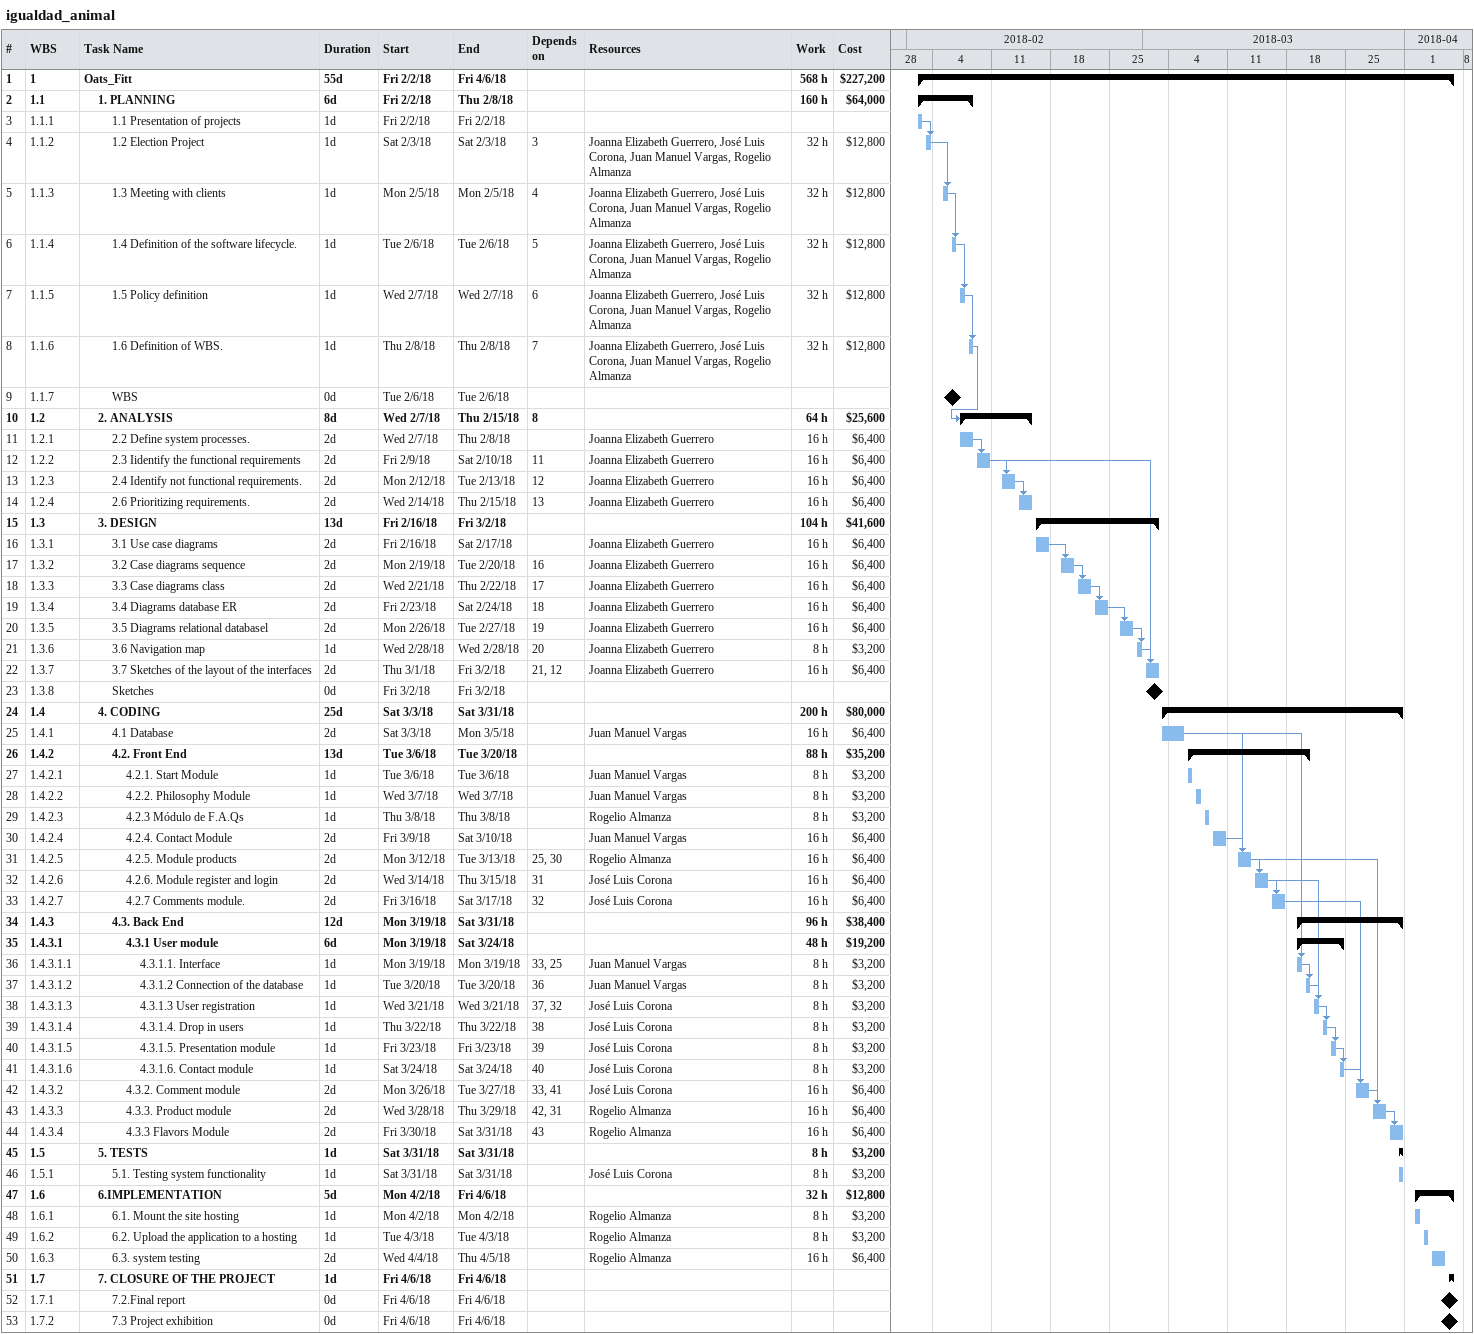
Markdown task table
igualdad_animal

| ID | WBS | Task | Duration | Start | Finish | Predecessors | Resources | Work (h) | Cost ($) |
|---|---|---|---|---|---|---|---|---|---|
| 1 | 1 | **Oats_Fitt** | 55d | 2018-02-02 | 2018-04-06 |  |  | 568 | 227200 |
| 2 | 1.1 | **1. PLANNING** | 6d | 2018-02-02 | 2018-02-08 |  |  | 160 | 64000 |
| 3 | 1.1.1 | 1.1 Presentation of projects | 1d | 2018-02-02 | 2018-02-02 |  |  |  |  |
| 4 | 1.1.2 | 1.2 Election Project | 1d | 2018-02-03 | 2018-02-03 | 3 | Joanna Elizabeth Guerrero, José Luis Corona, Juan Manuel Vargas, Rogelio Almanza | 32 | 12800 |
| 5 | 1.1.3 | 1.3 Meeting with clients | 1d | 2018-02-05 | 2018-02-05 | 4 | Joanna Elizabeth Guerrero, José Luis Corona, Juan Manuel Vargas, Rogelio Almanza | 32 | 12800 |
| 6 | 1.1.4 | 1.4 Definition of the software lifecycle. | 1d | 2018-02-06 | 2018-02-06 | 5 | Joanna Elizabeth Guerrero, José Luis Corona, Juan Manuel Vargas, Rogelio Almanza | 32 | 12800 |
| 7 | 1.1.5 | 1.5 Policy definition | 1d | 2018-02-07 | 2018-02-07 | 6 | Joanna Elizabeth Guerrero, José Luis Corona, Juan Manuel Vargas, Rogelio Almanza | 32 | 12800 |
| 8 | 1.1.6 | 1.6 Definition of WBS. | 1d | 2018-02-08 | 2018-02-08 | 7 | Joanna Elizabeth Guerrero, José Luis Corona, Juan Manuel Vargas, Rogelio Almanza | 32 | 12800 |
| 9 | 1.1.7 | WBS | 0d | 2018-02-06 | 2018-02-06 |  |  |  |  |
| 10 | 1.2 | **2. ANALYSIS** | 8d | 2018-02-07 | 2018-02-15 | 8 |  | 64 | 25600 |
| 11 | 1.2.1 | 2.2 Define system processes. | 2d | 2018-02-07 | 2018-02-08 |  | Joanna Elizabeth Guerrero | 16 | 6400 |
| 12 | 1.2.2 | 2.3 Iidentify the functional requirements | 2d | 2018-02-09 | 2018-02-10 | 11 | Joanna Elizabeth Guerrero | 16 | 6400 |
| 13 | 1.2.3 | 2.4 Identify not functional requirements. | 2d | 2018-02-12 | 2018-02-13 | 12 | Joanna Elizabeth Guerrero | 16 | 6400 |
| 14 | 1.2.4 | 2.6 Prioritizing requirements. | 2d | 2018-02-14 | 2018-02-15 | 13 | Joanna Elizabeth Guerrero | 16 | 6400 |
| 15 | 1.3 | **3. DESIGN** | 13d | 2018-02-16 | 2018-03-02 |  |  | 104 | 41600 |
| 16 | 1.3.1 | 3.1 Use case diagrams | 2d | 2018-02-16 | 2018-02-17 |  | Joanna Elizabeth Guerrero | 16 | 6400 |
| 17 | 1.3.2 | 3.2 Case diagrams sequence | 2d | 2018-02-19 | 2018-02-20 | 16 | Joanna Elizabeth Guerrero | 16 | 6400 |
| 18 | 1.3.3 | 3.3 Case diagrams class | 2d | 2018-02-21 | 2018-02-22 | 17 | Joanna Elizabeth Guerrero | 16 | 6400 |
| 19 | 1.3.4 | 3.4 Diagrams database ER | 2d | 2018-02-23 | 2018-02-24 | 18 | Joanna Elizabeth Guerrero | 16 | 6400 |
| 20 | 1.3.5 | 3.5 Diagrams relational databasel | 2d | 2018-02-26 | 2018-02-27 | 19 | Joanna Elizabeth Guerrero | 16 | 6400 |
| 21 | 1.3.6 | 3.6 Navigation map | 1d | 2018-02-28 | 2018-02-28 | 20 | Joanna Elizabeth Guerrero | 8 | 3200 |
| 22 | 1.3.7 | 3.7 Sketches of the layout of the interfaces | 2d | 2018-03-01 | 2018-03-02 | 21, 12 | Joanna Elizabeth Guerrero | 16 | 6400 |
| 23 | 1.3.8 | Sketches | 0d | 2018-03-02 | 2018-03-02 |  |  |  |  |
| 24 | 1.4 | **4. CODING** | 25d | 2018-03-03 | 2018-03-31 |  |  | 200 | 80000 |
| 25 | 1.4.1 | 4.1 Database | 2d | 2018-03-03 | 2018-03-05 |  | Juan Manuel Vargas | 16 | 6400 |
| 26 | 1.4.2 | **4.2. Front End** | 13d | 2018-03-06 | 2018-03-20 |  |  | 88 | 35200 |
| 27 | 1.4.2.1 | 4.2.1. Start Module | 1d | 2018-03-06 | 2018-03-06 |  | Juan Manuel Vargas | 8 | 3200 |
| 28 | 1.4.2.2 | 4.2.2. Philosophy Module | 1d | 2018-03-07 | 2018-03-07 |  | Juan Manuel Vargas | 8 | 3200 |
| 29 | 1.4.2.3 | 4.2.3 Módulo de F.A.Qs | 1d | 2018-03-08 | 2018-03-08 |  | Rogelio Almanza | 8 | 3200 |
| 30 | 1.4.2.4 | 4.2.4. Contact Module | 2d | 2018-03-09 | 2018-03-10 |  | Juan Manuel Vargas | 16 | 6400 |
| 31 | 1.4.2.5 | 4.2.5. Module products | 2d | 2018-03-12 | 2018-03-13 | 25, 30 | Rogelio Almanza | 16 | 6400 |
| 32 | 1.4.2.6 | 4.2.6. Module register and login | 2d | 2018-03-14 | 2018-03-15 | 31 | José Luis Corona | 16 | 6400 |
| 33 | 1.4.2.7 | 4.2.7 Comments module. | 2d | 2018-03-16 | 2018-03-17 | 32 | José Luis Corona | 16 | 6400 |
| 34 | 1.4.3 | **4.3. Back End** | 12d | 2018-03-19 | 2018-03-31 |  |  | 96 | 38400 |
| 35 | 1.4.3.1 | **4.3.1 User module** | 6d | 2018-03-19 | 2018-03-24 |  |  | 48 | 19200 |
| 36 | 1.4.3.1.1 | 4.3.1.1. Interface | 1d | 2018-03-19 | 2018-03-19 | 33, 25 | Juan Manuel Vargas | 8 | 3200 |
| 37 | 1.4.3.1.2 | 4.3.1.2 Connection of the database | 1d | 2018-03-20 | 2018-03-20 | 36 | Juan Manuel Vargas | 8 | 3200 |
| 38 | 1.4.3.1.3 | 4.3.1.3 User registration | 1d | 2018-03-21 | 2018-03-21 | 37, 32 | José Luis Corona | 8 | 3200 |
| 39 | 1.4.3.1.4 | 4.3.1.4. Drop in users | 1d | 2018-03-22 | 2018-03-22 | 38 | José Luis Corona | 8 | 3200 |
| 40 | 1.4.3.1.5 | 4.3.1.5. Presentation module | 1d | 2018-03-23 | 2018-03-23 | 39 | José Luis Corona | 8 | 3200 |
| 41 | 1.4.3.1.6 | 4.3.1.6. Contact module | 1d | 2018-03-24 | 2018-03-24 | 40 | José Luis Corona | 8 | 3200 |
| 42 | 1.4.3.2 | 4.3.2. Comment module | 2d | 2018-03-26 | 2018-03-27 | 33, 41 | José Luis Corona | 16 | 6400 |
| 43 | 1.4.3.3 | 4.3.3. Product module | 2d | 2018-03-28 | 2018-03-29 | 42, 31 | Rogelio Almanza | 16 | 6400 |
| 44 | 1.4.3.4 | 4.3.3 Flavors Module | 2d | 2018-03-30 | 2018-03-31 | 43 | Rogelio Almanza | 16 | 6400 |
| 45 | 1.5 | **5. TESTS** | 1d | 2018-03-31 | 2018-03-31 |  |  | 8 | 3200 |
| 46 | 1.5.1 | 5.1. Testing system functionality | 1d | 2018-03-31 | 2018-03-31 |  | José Luis Corona | 8 | 3200 |
| 47 | 1.6 | **6.IMPLEMENTATION** | 5d | 2018-04-02 | 2018-04-06 |  |  | 32 | 12800 |
| 48 | 1.6.1 | 6.1. Mount the site hosting | 1d | 2018-04-02 | 2018-04-02 |  | Rogelio Almanza | 8 | 3200 |
| 49 | 1.6.2 | 6.2. Upload the application to a hosting | 1d | 2018-04-03 | 2018-04-03 |  | Rogelio Almanza | 8 | 3200 |
| 50 | 1.6.3 | 6.3. system testing | 2d | 2018-04-04 | 2018-04-05 |  | Rogelio Almanza | 16 | 6400 |
| 51 | 1.7 | **7. CLOSURE OF THE PROJECT** | 1d | 2018-04-06 | 2018-04-06 |  |  |  |  |
| 52 | 1.7.1 | 7.2.Final report | 0d | 2018-04-06 | 2018-04-06 |  |  |  |  |
| 53 | 1.7.2 | 7.3 Project exhibition | 0d | 2018-04-06 | 2018-04-06 |  |  |  |  |
